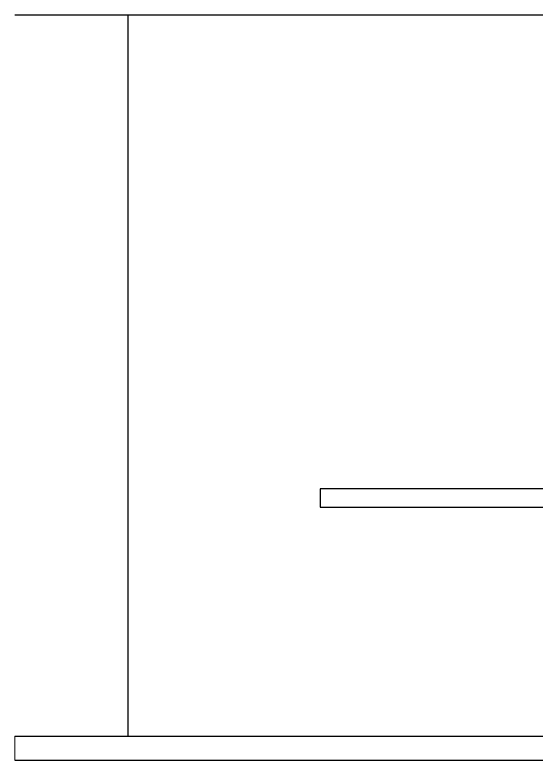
# Model space of a CAD drawing. Header units: millimetres. Extents: x -356 to 237, y 0 to 365.
# Drawn here: x 0 to 85.4, y 0 to 122 of the extents above; entities that cross this region are included whole.
import ezdxf

# ---------------------------------------------------------------- set-up
doc = ezdxf.new("R2010")
doc.units = ezdxf.units.MM

msp = doc.modelspace()

# ---------------------------------------------------------------- linework, layer by layer
at = {"color": 7, "linetype": 'Continuous', "lineweight": 25}
for p, q in [((0, 122.05), (18.48, 122.05)), ((18.48, 122.05), (18.48, 3.94)), ((18.48, 122.05), (210.48, 122.05)), ((98.57, 44.44), (49.98, 44.44)), ((49.98, 44.44), (49.98, 41.44)), ((49.98, 41.44), (98.43, 41.44)), ((0, 3.94), (222.98, 3.94)), ((0, 0), (237.32, 0))]:
    msp.add_line(p, q, dxfattribs=at)
at = {"color": 7, "linetype": 'Continuous', "lineweight": 18}
msp.add_line((0, 3.94), (0, 0), dxfattribs=at)

doc.saveas('drawing.dxf')
